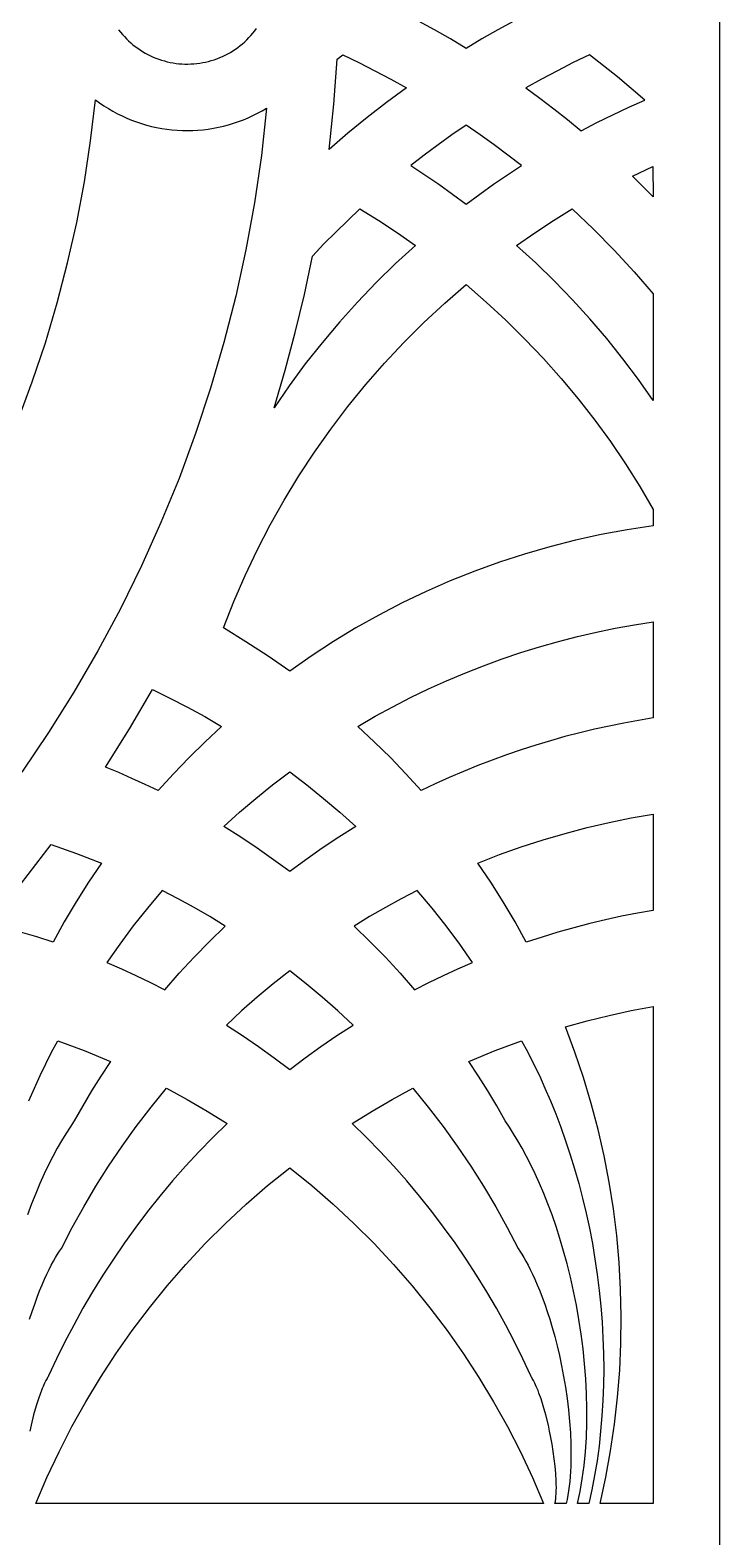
# Model space of a CAD drawing. Header units: millimetres. Extents: x 4241 to 4790, y 640 to 1600.
# Drawn here: x 4686.2 to 4789.8, y 1082.1 to 1308.6 of the extents above; entities that cross this region are included whole.
import ezdxf

# ---------------------------------------------------------------- set-up
doc = ezdxf.new("R2010")
doc.units = ezdxf.units.MM
doc.layers.add('Layer 05', color=12, linetype='Continuous', true_color=0xde0000)

msp = doc.modelspace()

# ---------------------------------------------------------------- linework, layer by layer
at = {"layer": 'Layer 05'}
msp.add_lwpolyline([(4240.62, 1077.15), (4789.85, 1077.15), (4789.85, 1600.32), (4240.62, 1600.32)], close=True, dxfattribs=at)
for points in [[(4751.72, 1305.87), (4749.36, 1307.29), (4746.97, 1308.66), (4744.57, 1309.99), (4742.15, 1311.27)], [(4761.29, 1311.27), (4758.87, 1309.99), (4756.47, 1308.66), (4754.09, 1307.29), (4751.72, 1305.87)], [(4699.51, 1308.68), (4699.78, 1308.33), (4700.07, 1307.99), (4700.37, 1307.65), (4700.68, 1307.33), (4701, 1307.02), (4701.33, 1306.72), (4701.67, 1306.43), (4702.02, 1306.15), (4702.38, 1305.89), (4702.75, 1305.64), (4703.12, 1305.4), (4703.51, 1305.17), (4703.9, 1304.96), (4704.3, 1304.76), (4704.71, 1304.58), (4705.12, 1304.41), (4705.54, 1304.25), (4705.96, 1304.11), (4706.39, 1303.99), (4706.82, 1303.87), (4707.26, 1303.78), (4707.7, 1303.7), (4708.14, 1303.63), (4708.58, 1303.58), (4709.03, 1303.55), (4709.47, 1303.53), (4709.92, 1303.52), (4710.37, 1303.54), (4710.81, 1303.56), (4711.26, 1303.61), (4711.7, 1303.66), (4712.14, 1303.74), (4712.58, 1303.82), (4713.01, 1303.93), (4713.44, 1304.05), (4713.87, 1304.18), (4714.29, 1304.33), (4714.71, 1304.49), (4715.12, 1304.67), (4715.52, 1304.86), (4715.92, 1305.07), (4716.3, 1305.28), (4716.69, 1305.52), (4717.06, 1305.76), (4717.42, 1306.02), (4717.78, 1306.29), (4718.12, 1306.57), (4718.46, 1306.87), (4718.79, 1307.17), (4719.1, 1307.49), (4719.4, 1307.82), (4719.69, 1308.16), (4719.97, 1308.5), (4720.24, 1308.86)], [(4732.33, 1304.27), (4733.19, 1304.92)], [(4733.19, 1304.92), (4735.61, 1303.75), (4738.01, 1302.52), (4740.4, 1301.25), (4742.76, 1299.93)], [(4770.25, 1304.92), (4767.83, 1303.75), (4765.43, 1302.52), (4763.05, 1301.25), (4760.68, 1299.93)], [(4778.6, 1298.12), (4774.47, 1301.6), (4770.25, 1304.92)], [(4731.15, 1290.7), (4731.85, 1297.47), (4732.33, 1304.27)], [(4684.35, 1249.91), (4686.53, 1255.74), (4688.51, 1261.64), (4690.28, 1267.61), (4691.85, 1273.63), (4693.21, 1279.7), (4694.36, 1285.81), (4695.3, 1291.96), (4696.03, 1298.14)], [(4696.03, 1298.14), (4696.66, 1297.68), (4697.31, 1297.24), (4697.97, 1296.83), (4698.65, 1296.43), (4699.33, 1296.06), (4700.04, 1295.72), (4700.75, 1295.4), (4701.47, 1295.1), (4702.2, 1294.83), (4702.94, 1294.58), (4703.69, 1294.36), (4704.45, 1294.16), (4705.21, 1293.99), (4705.98, 1293.85), (4706.75, 1293.73), (4707.53, 1293.64), (4708.31, 1293.57), (4709.09, 1293.53), (4709.87, 1293.52), (4710.65, 1293.54), (4711.43, 1293.58), (4712.21, 1293.65), (4712.99, 1293.75), (4713.76, 1293.87), (4714.53, 1294.02), (4715.29, 1294.19), (4716.04, 1294.39), (4716.79, 1294.62), (4717.53, 1294.87), (4718.26, 1295.14), (4718.98, 1295.45), (4719.69, 1295.77), (4720.39, 1296.12), (4721.08, 1296.49), (4721.75, 1296.89)], [(4742.76, 1299.93), (4739.78, 1297.74), (4736.85, 1295.47), (4733.97, 1293.12), (4731.15, 1290.7)], [(4760.68, 1299.93), (4762.8, 1298.38), (4764.9, 1296.8), (4766.97, 1295.17), (4769.01, 1293.5)], [(4769.01, 1293.5), (4771.38, 1294.73), (4773.77, 1295.91), (4776.18, 1297.04), (4778.6, 1298.12)], [(4721.75, 1296.89), (4720.96, 1289.77), (4719.91, 1282.67), (4718.63, 1275.62), (4717.1, 1268.62), (4715.32, 1261.67), (4713.31, 1254.79), (4711.07, 1247.98), (4708.59, 1241.25), (4705.87, 1234.61), (4702.93, 1228.08), (4699.77, 1221.64), (4696.39, 1215.32), (4692.79, 1209.12), (4688.97, 1203.05), (4684.95, 1197.11)], [(4751.72, 1294.35), (4749.6, 1292.89), (4747.51, 1291.39), (4745.44, 1289.85), (4743.4, 1288.26)], [(4760.04, 1288.26), (4758, 1289.85), (4755.93, 1291.39), (4753.84, 1292.89), (4751.72, 1294.35)], [(4743.4, 1288.26), (4745.52, 1286.88), (4747.62, 1285.45), (4749.68, 1283.98), (4751.72, 1282.47)], [(4751.72, 1282.47), (4753.76, 1283.98), (4755.83, 1285.45), (4757.92, 1286.88), (4760.04, 1288.26)], [(4776.7, 1286.66), (4779.77, 1288.12)], [(4779.84, 1283.57), (4776.7, 1286.66)], [(4779.77, 1288.12), (4779.84, 1283.57)], [(4728.63, 1274.67), (4730.37, 1276.49), (4732.13, 1278.27), (4733.94, 1280.03), (4735.77, 1281.75)], [(4735.77, 1281.75), (4738.6, 1279.99), (4741.39, 1278.16), (4744.13, 1276.26)], [(4759.31, 1276.26), (4762.05, 1278.16), (4764.84, 1279.99), (4767.67, 1281.75)], [(4767.67, 1281.75), (4770.87, 1278.7), (4773.97, 1275.56), (4776.97, 1272.31), (4779.85, 1268.97)], [(4744.13, 1276.26), (4741.13, 1273.52), (4738.22, 1270.68), (4735.4, 1267.74), (4732.68, 1264.72), (4730.07, 1261.62), (4727.56, 1258.44), (4725.16, 1255.18), (4722.88, 1251.85)], [(4779.85, 1252.93), (4777.62, 1256.1), (4775.29, 1259.21), (4772.86, 1262.25), (4770.33, 1265.21), (4767.71, 1268.1), (4765, 1270.91), (4762.2, 1273.63), (4759.31, 1276.26)], [(4722.88, 1251.85), (4724.55, 1257.5), (4726.06, 1263.18), (4727.43, 1268.91), (4728.63, 1274.67)], [(4715.27, 1218.76), (4716.83, 1222.72), (4718.52, 1226.63), (4720.35, 1230.48), (4722.3, 1234.26), (4724.39, 1237.97), (4726.6, 1241.61), (4728.94, 1245.17), (4731.4, 1248.65), (4733.97, 1252.05), (4736.66, 1255.35), (4739.46, 1258.56), (4742.37, 1261.67), (4745.39, 1264.68), (4748.51, 1267.58), (4751.72, 1270.37)], [(4751.72, 1270.37), (4754.76, 1267.74), (4757.7, 1265.01), (4760.56, 1262.19), (4763.33, 1259.27), (4766, 1256.27), (4768.57, 1253.18), (4771.04, 1250.01), (4773.4, 1246.77), (4775.66, 1243.45), (4777.81, 1240.05), (4779.85, 1236.59)], [(4779.85, 1268.97), (4779.85, 1252.93)], [(4779.85, 1236.59), (4779.85, 1234.13)], [(4779.85, 1234.13), (4775.93, 1233.53), (4772.03, 1232.81), (4768.16, 1231.96), (4764.32, 1230.98), (4760.52, 1229.88), (4756.75, 1228.65), (4753.02, 1227.3), (4749.34, 1225.83), (4745.72, 1224.24), (4742.14, 1222.53), (4738.62, 1220.7), (4735.17, 1218.76), (4731.78, 1216.71), (4728.46, 1214.54), (4725.22, 1212.27)], [(4725.22, 1212.27), (4721.97, 1214.54), (4718.65, 1216.7), (4715.27, 1218.76)], [(4735.44, 1203.97), (4738.05, 1205.48), (4740.69, 1206.92), (4743.36, 1208.29), (4746.06, 1209.6), (4748.79, 1210.83), (4751.55, 1211.99), (4754.32, 1213.08), (4757.12, 1214.11), (4759.93, 1215.05), (4762.76, 1215.93), (4765.59, 1216.73), (4768.44, 1217.47), (4771.29, 1218.13), (4774.14, 1218.71), (4777, 1219.23), (4779.85, 1219.68)], [(4779.85, 1219.68), (4779.85, 1205.23)], [(4697.52, 1197.85), (4701.14, 1203.62), (4704.58, 1209.5)], [(4704.58, 1209.5), (4707.23, 1208.21), (4709.85, 1206.86), (4712.44, 1205.45), (4714.99, 1203.97)], [(4779.85, 1205.23), (4777.64, 1204.87), (4775.42, 1204.47), (4773.21, 1204.02), (4771, 1203.53), (4768.79, 1203), (4766.58, 1202.43), (4764.38, 1201.81), (4762.18, 1201.15), (4759.99, 1200.45), (4757.81, 1199.7), (4755.63, 1198.91), (4753.47, 1198.08), (4751.32, 1197.2), (4749.19, 1196.28), (4747.07, 1195.31), (4744.96, 1194.31)], [(4714.99, 1203.97), (4712.51, 1201.66), (4710.09, 1199.27), (4707.75, 1196.82), (4705.47, 1194.31)], [(4744.96, 1194.31), (4742.68, 1196.82), (4740.34, 1199.27), (4737.92, 1201.66), (4735.44, 1203.97)], [(4705.47, 1194.31), (4703.5, 1195.25), (4701.52, 1196.15), (4699.53, 1197.02), (4697.52, 1197.85)], [(4715.31, 1188.91), (4717.69, 1191.06), (4720.14, 1193.15), (4722.65, 1195.18), (4725.22, 1197.15)], [(4725.22, 1197.15), (4727.78, 1195.18), (4730.29, 1193.15), (4732.74, 1191.06), (4735.13, 1188.91)], [(4753.49, 1183.43), (4756.73, 1184.69), (4760, 1185.85), (4763.29, 1186.91), (4766.59, 1187.88), (4769.9, 1188.75), (4773.22, 1189.52), (4776.53, 1190.2), (4779.85, 1190.77)], [(4779.85, 1190.77), (4779.85, 1176.32)], [(4725.22, 1182.14), (4722.8, 1183.93), (4720.35, 1185.65), (4717.85, 1187.31), (4715.31, 1188.91)], [(4735.13, 1188.91), (4732.59, 1187.31), (4730.09, 1185.65), (4727.63, 1183.93), (4725.22, 1182.14)], [(4679.9, 1174.39), (4684.75, 1180.21), (4689.39, 1186.2)], [(4689.39, 1186.2), (4693.18, 1184.88), (4696.94, 1183.43)], [(4696.94, 1183.43), (4694.99, 1180.53), (4693.13, 1177.58), (4691.35, 1174.58), (4689.66, 1171.52)], [(4760.77, 1171.52), (4759.08, 1174.58), (4757.3, 1177.58), (4755.44, 1180.53), (4753.49, 1183.43)], [(4706.04, 1179.3), (4703.83, 1176.66), (4701.71, 1173.97), (4699.68, 1171.24), (4697.73, 1168.46)], [(4715.53, 1173.95), (4713.2, 1175.37), (4710.84, 1176.73), (4708.45, 1178.04), (4706.04, 1179.3)], [(4744.39, 1179.3), (4741.98, 1178.04), (4739.59, 1176.73), (4737.23, 1175.37), (4734.9, 1173.95)], [(4752.7, 1168.46), (4750.76, 1171.24), (4748.72, 1173.97), (4746.6, 1176.66), (4744.39, 1179.3)], [(4779.85, 1176.32), (4777.46, 1175.9), (4775.07, 1175.43), (4772.68, 1174.9), (4770.29, 1174.33), (4767.9, 1173.7), (4765.52, 1173.03), (4763.14, 1172.3), (4760.77, 1171.52)], [(4689.66, 1171.52), (4687.23, 1172.32), (4684.79, 1173.06), (4682.35, 1173.75), (4679.9, 1174.39)], [(4706.44, 1164.39), (4708.61, 1166.86), (4710.84, 1169.28), (4713.15, 1171.65), (4715.53, 1173.95)], [(4734.9, 1173.95), (4737.28, 1171.65), (4739.59, 1169.28), (4741.83, 1166.86), (4743.99, 1164.39)], [(4697.73, 1168.46), (4699.93, 1167.51), (4702.12, 1166.52), (4704.29, 1165.48), (4706.44, 1164.39)], [(4725.22, 1167.23), (4722.75, 1165.28), (4720.34, 1163.28), (4717.99, 1161.21), (4715.7, 1159.08)], [(4734.73, 1159.08), (4732.44, 1161.21), (4730.09, 1163.28), (4727.68, 1165.28), (4725.22, 1167.23)], [(4743.99, 1164.39), (4746.14, 1165.48), (4748.31, 1166.52), (4750.5, 1167.51), (4752.7, 1168.46)], [(4766.65, 1158.82), (4769.91, 1159.72), (4773.21, 1160.53), (4776.52, 1161.25), (4779.85, 1161.87)], [(4779.85, 1161.87), (4779.85, 1087.15), (4771.85, 1087.15)], [(4715.7, 1159.08), (4718.13, 1157.5), (4720.53, 1155.85), (4722.9, 1154.15), (4725.22, 1152.39)], [(4725.22, 1152.39), (4727.54, 1154.15), (4729.9, 1155.85), (4732.3, 1157.5), (4734.73, 1159.08)], [(4771.85, 1087.15), (4772.71, 1091.11), (4773.44, 1095.1), (4774.03, 1099.11), (4774.48, 1103.14), (4774.8, 1107.18), (4774.98, 1111.23), (4775.03, 1115.28), (4774.94, 1119.33), (4774.71, 1123.38), (4774.35, 1127.42), (4773.86, 1131.44), (4773.22, 1135.44), (4772.46, 1139.42), (4771.56, 1143.38), (4770.53, 1147.3), (4769.36, 1151.18), (4768.07, 1155.02), (4766.65, 1158.82)], [(4686.04, 1147.71), (4686.86, 1149.61), (4687.7, 1151.47), (4688.57, 1153.27), (4689.45, 1155.02), (4690.36, 1156.71)], [(4690.36, 1156.71), (4694.34, 1155.23), (4698.28, 1153.61)], [(4752.15, 1153.61), (4756.09, 1155.23), (4760.07, 1156.71)], [(4760.07, 1156.71), (4760.98, 1155.02), (4761.86, 1153.27), (4762.73, 1151.47), (4763.57, 1149.61), (4764.39, 1147.71), (4765.18, 1145.75), (4765.94, 1143.74), (4766.67, 1141.69), (4767.36, 1139.59), (4768.02, 1137.45), (4768.64, 1135.27), (4769.21, 1133.06), (4769.75, 1130.81), (4770.24, 1128.53), (4770.69, 1126.23), (4771.08, 1123.9), (4771.43, 1121.56), (4771.73, 1119.2), (4771.97, 1116.83), (4772.16, 1114.45), (4772.29, 1112.08), (4772.38, 1109.7), (4772.4, 1107.34), (4772.37, 1104.99), (4772.28, 1102.65), (4772.14, 1100.34), (4771.94, 1098.05), (4771.69, 1095.79), (4771.39, 1093.57), (4771.03, 1091.39), (4770.62, 1089.24), (4770.16, 1087.15)], [(4698.28, 1153.61), (4696.83, 1151.41), (4695.45, 1149.19), (4694.11, 1146.95), (4692.84, 1144.69), (4692.21, 1143.75), (4691.57, 1142.75), (4690.93, 1141.69), (4690.29, 1140.55), (4689.64, 1139.34), (4688.99, 1138.06), (4688.34, 1136.71), (4687.69, 1135.28), (4687.05, 1133.77), (4686.42, 1132.19), (4685.81, 1130.53)], [(4768.46, 1087.15), (4768.66, 1088.05), (4768.85, 1088.97), (4769.02, 1089.92), (4769.18, 1090.89), (4769.32, 1091.88), (4769.44, 1092.88), (4769.65, 1094.95), (4769.79, 1097.07), (4769.86, 1099.24), (4769.87, 1101.44), (4769.82, 1103.67), (4769.7, 1105.92), (4769.53, 1108.17), (4769.3, 1110.41), (4769.01, 1112.63), (4768.68, 1114.82), (4768.29, 1116.98), (4767.87, 1119.1), (4767.4, 1121.16), (4766.9, 1123.17), (4766.37, 1125.11), (4765.81, 1126.99), (4765.23, 1128.8), (4764.63, 1130.53), (4764.01, 1132.19), (4763.38, 1133.77), (4762.74, 1135.28), (4762.09, 1136.71), (4761.44, 1138.06), (4760.79, 1139.34), (4760.14, 1140.55), (4759.5, 1141.69), (4758.86, 1142.75), (4758.22, 1143.75), (4757.59, 1144.69), (4756.32, 1146.95), (4754.98, 1149.19), (4753.6, 1151.41), (4752.15, 1153.61)], [(4686.14, 1114.86), (4686.52, 1116.04), (4686.9, 1117.14), (4687.27, 1118.18), (4687.64, 1119.14), (4688.01, 1120.03), (4688.37, 1120.86), (4688.72, 1121.62), (4689.07, 1122.33), (4689.4, 1122.98), (4689.72, 1123.58), (4690.04, 1124.12), (4690.34, 1124.63), (4690.63, 1125.09), (4690.91, 1125.51), (4692.53, 1128.65), (4694.26, 1131.77), (4696.08, 1134.85), (4698.01, 1137.89), (4700.04, 1140.88), (4702.17, 1143.83), (4704.4, 1146.73), (4706.72, 1149.57)], [(4706.72, 1149.57), (4709.8, 1147.89), (4712.83, 1146.13), (4715.81, 1144.28)], [(4734.62, 1144.28), (4737.6, 1146.13), (4740.63, 1147.89), (4743.71, 1149.57)], [(4743.71, 1149.57), (4746.03, 1146.73), (4748.26, 1143.83), (4750.39, 1140.88), (4752.42, 1137.89), (4754.35, 1134.85), (4756.18, 1131.77), (4757.9, 1128.65), (4759.52, 1125.51), (4759.8, 1125.09), (4760.09, 1124.63), (4760.39, 1124.12), (4760.71, 1123.58), (4761.03, 1122.98), (4761.37, 1122.33), (4761.71, 1121.62), (4762.06, 1120.86), (4762.42, 1120.03), (4762.79, 1119.14), (4763.16, 1118.18), (4763.53, 1117.14), (4763.91, 1116.04), (4764.29, 1114.86), (4764.66, 1113.61), (4765.03, 1112.28), (4765.39, 1110.88), (4765.74, 1109.4), (4766.06, 1107.87), (4766.37, 1106.27), (4766.65, 1104.63), (4766.89, 1102.95), (4767.1, 1101.23), (4767.27, 1099.51), (4767.39, 1097.78), (4767.46, 1096.07), (4767.48, 1094.4), (4767.45, 1092.78), (4767.41, 1091.99), (4767.36, 1091.22), (4767.29, 1090.48), (4767.21, 1089.76), (4767.12, 1089.06), (4767.01, 1088.4), (4766.89, 1087.76), (4766.76, 1087.15)], [(4715.81, 1144.28), (4713.68, 1142.19), (4711.6, 1140.05), (4709.57, 1137.87), (4707.61, 1135.64), (4705.71, 1133.37), (4703.87, 1131.06), (4702.09, 1128.71), (4700.37, 1126.33), (4698.72, 1123.91), (4697.13, 1121.47), (4695.61, 1119), (4694.15, 1116.5), (4692.76, 1113.99), (4691.44, 1111.45), (4690.18, 1108.9), (4688.99, 1106.33), (4688.92, 1106.22), (4688.84, 1106.1), (4688.76, 1105.97), (4688.68, 1105.82), (4688.59, 1105.65), (4688.49, 1105.46), (4688.38, 1105.25), (4688.27, 1105.02), (4688.16, 1104.76), (4688.03, 1104.46), (4687.9, 1104.13), (4687.76, 1103.76), (4687.45, 1102.9), (4687.11, 1101.82), (4686.74, 1100.51), (4686.36, 1098.93), (4686.16, 1098.04)], [(4765.06, 1087.15), (4765.1, 1087.3), (4765.13, 1087.46), (4765.15, 1087.64), (4765.18, 1087.82), (4765.2, 1088.01), (4765.22, 1088.21), (4765.25, 1088.63), (4765.27, 1089.08), (4765.28, 1089.55), (4765.27, 1090.05), (4765.26, 1090.57), (4765.2, 1091.66), (4765.1, 1092.77), (4764.97, 1093.89), (4764.82, 1094.99), (4764.65, 1096.06), (4764.46, 1097.08), (4764.27, 1098.04), (4764.08, 1098.93), (4763.69, 1100.51), (4763.32, 1101.82), (4762.98, 1102.9), (4762.67, 1103.76), (4762.53, 1104.13), (4762.4, 1104.46), (4762.27, 1104.76), (4762.16, 1105.02), (4762.05, 1105.25), (4761.94, 1105.46), (4761.85, 1105.65), (4761.75, 1105.82), (4761.67, 1105.97), (4761.59, 1106.1), (4761.51, 1106.22), (4761.44, 1106.33), (4760.25, 1108.9), (4758.99, 1111.45), (4757.67, 1113.99), (4756.28, 1116.5), (4754.82, 1119), (4753.3, 1121.47), (4751.71, 1123.91), (4750.06, 1126.33), (4748.35, 1128.71), (4746.57, 1131.06), (4744.72, 1133.37), (4742.82, 1135.64), (4740.86, 1137.87), (4738.83, 1140.05), (4736.75, 1142.19), (4734.62, 1144.28)], [(4687.07, 1087.15), (4688.74, 1091.07), (4690.56, 1094.93), (4692.5, 1098.73), (4694.58, 1102.45), (4696.78, 1106.1), (4699.11, 1109.68), (4701.57, 1113.17), (4704.14, 1116.57), (4706.83, 1119.88), (4709.63, 1123.1), (4712.54, 1126.22), (4715.56, 1129.23), (4718.68, 1132.14), (4721.9, 1134.94), (4725.22, 1137.62)], [(4725.22, 1137.62), (4728.53, 1134.94), (4731.75, 1132.14), (4734.87, 1129.23), (4737.89, 1126.22), (4740.8, 1123.1), (4743.6, 1119.88), (4746.29, 1116.57), (4748.86, 1113.17), (4751.32, 1109.68), (4753.65, 1106.1), (4755.85, 1102.45), (4757.93, 1098.73), (4759.87, 1094.93), (4761.69, 1091.07), (4763.36, 1087.15)], [(4763.36, 1087.15), (4687.07, 1087.15)], [(4766.76, 1087.15), (4765.06, 1087.15)], [(4770.16, 1087.15), (4768.46, 1087.15)]]:
    msp.add_lwpolyline(points, dxfattribs=at)

doc.saveas('drawing.dxf')
